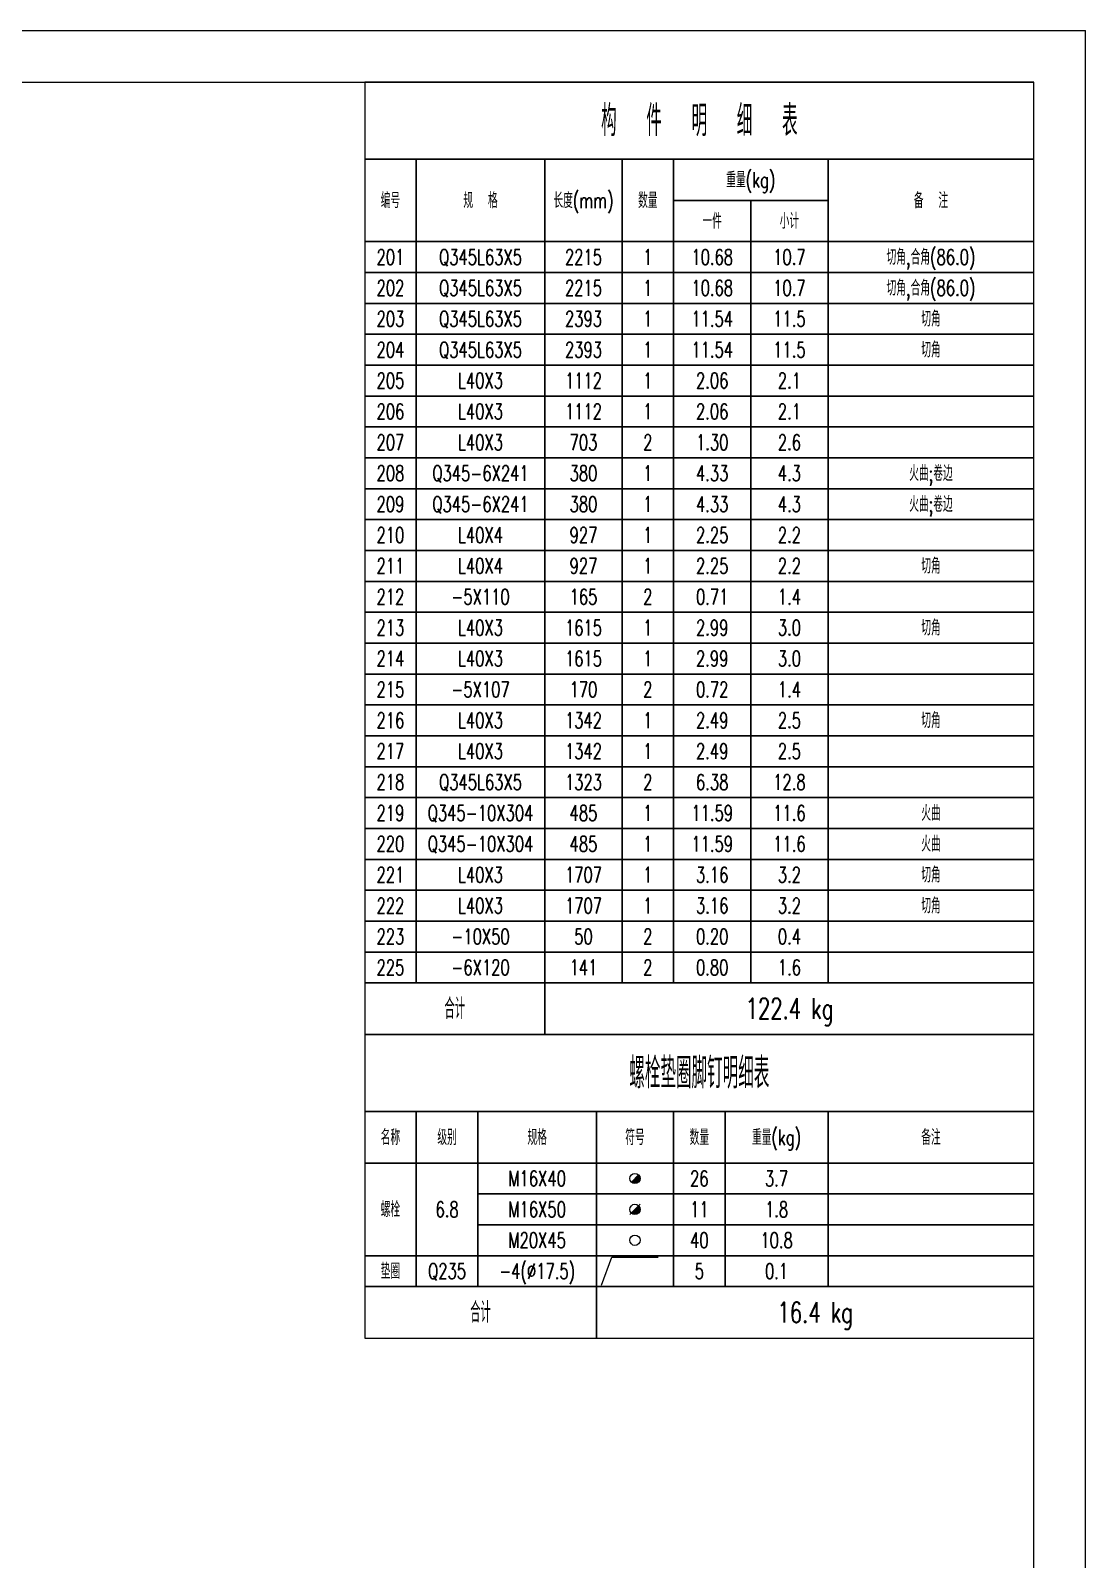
# Model space of a CAD drawing. Extents: x -62666 to 126696, y -48828 to 60042.
# Drawn here: x -49945 to -45846, y 29942 to 35882 of the extents above; entities that cross this region are included whole.
import ezdxf
from ezdxf.enums import TextEntityAlignment as Align

# ---------------------------------------------------------------- set-up
doc = ezdxf.new("R2010")
doc.units = 0
doc.header["$MEASUREMENT"] = 0
doc.layers.get('0').update_dxf_attribs({"linetype": 'CONTINUOUS', "lineweight": 25})
doc.styles.get("Standard").update_dxf_attribs({"font": 'simplex.shx', "width": 0.7, "height": 3, "bigfont": 'gbhzfs.shx'})

# ---------------------------------------------------------------- blocks, each defined once
blk = doc.blocks.new('M16X40S')
at = {"color": 3, "linetype": 'Continuous', "lineweight": 13}
blk.add_line((-0.707, -0.707), (0.707, 0.707), dxfattribs=at)
blk.add_circle((0, 0), 1, dxfattribs=at)
for radius in [0.9, 0.8, 0.7, 0.6, 0.5, 0.4, 0.3, 0.2, 0.1]:
    blk.add_arc((0, 0), radius, 225, 45, dxfattribs=at)
blk = doc.blocks.new('M16X50S')
at = {"color": 3, "linetype": 'Continuous', "lineweight": 13}
blk.add_line((-1, -1), (1, 1), dxfattribs=at)
blk.add_circle((0, 0), 1, dxfattribs=at)
for radius in [0.9, 0.8, 0.7, 0.6, 0.5, 0.4, 0.3, 0.2, 0.1]:
    blk.add_arc((0, 0), radius, 225, 45, dxfattribs=at)
blk = doc.blocks.new('M20X45S')
at = {"color": 3, "linetype": 'Continuous', "lineweight": 13}
blk.add_circle((0, 0), 1, dxfattribs=at)
blk = doc.blocks.new('WasherML')
at = {"color": 3, "linetype": 'Continuous', "lineweight": 13}
for p, q in [((-6.5, -2.7), (-4.5, 2.7)), ((-4.5, 2.7), (4.5, 2.7))]:
    blk.add_line(p, q, dxfattribs=at)

msp = doc.modelspace()

# ---------------------------------------------------------------- linework, layer by layer
at = {"color": 7, "linetype": 'Continuous', "lineweight": 18}
for p, q in [((-62666.47025, 35881.84325), (-45846.47025, 35881.84325)), ((-45846.47025, 24001.84325), (-45846.47025, 35881.84325)), ((-62166.47025, 35681.84325), (-46046.47025, 35681.84325)), ((-46046.47025, 24201.84325), (-46046.47025, 35681.84325))]:
    msp.add_line(p, q, dxfattribs=at)
at = {"color": 3, "linetype": 'Continuous', "lineweight": 13}
for points in [[(-48646.47025, 35681.84325), (-48646.47025, 35381.84325), (-46046.47025, 35381.84325), (-46046.47025, 35681.84325)], [(-48646.47025, 35381.84325), (-48646.47025, 35061.84325), (-48446.47025, 35061.84325), (-48446.47025, 35381.84325)], [(-48446.47025, 35381.84325), (-48446.47025, 35061.84325), (-47946.47025, 35061.84325), (-47946.47025, 35381.84325)], [(-47946.47025, 35381.84325), (-47946.47025, 35061.84325), (-47646.47025, 35061.84325), (-47646.47025, 35381.84325)], [(-47646.47025, 35381.84325), (-47646.47025, 35061.84325), (-47446.47025, 35061.84325), (-47446.47025, 35381.84325)], [(-47446.47025, 35381.84325), (-47446.47025, 35221.84325), (-46846.47025, 35221.84325), (-46846.47025, 35381.84325)], [(-46846.47025, 35381.84325), (-46846.47025, 35061.84325), (-46046.47025, 35061.84325), (-46046.47025, 35381.84325)], [(-47446.47025, 35221.84325), (-47446.47025, 35061.84325), (-47146.47025, 35061.84325), (-47146.47025, 35221.84325)], [(-47146.47025, 35221.84325), (-47146.47025, 35061.84325), (-46846.47025, 35061.84325), (-46846.47025, 35221.84325)], [(-48646.47025, 35061.84325), (-48646.47025, 34941.84325), (-48446.47025, 34941.84325), (-48446.47025, 35061.84325)], [(-48446.47025, 35061.84325), (-48446.47025, 34941.84325), (-47946.47025, 34941.84325), (-47946.47025, 35061.84325)], [(-47946.47025, 35061.84325), (-47946.47025, 34941.84325), (-47646.47025, 34941.84325), (-47646.47025, 35061.84325)], [(-47646.47025, 35061.84325), (-47646.47025, 34941.84325), (-47446.47025, 34941.84325), (-47446.47025, 35061.84325)], [(-47446.47025, 35061.84325), (-47446.47025, 34941.84325), (-47146.47025, 34941.84325), (-47146.47025, 35061.84325)], [(-47146.47025, 35061.84325), (-47146.47025, 34941.84325), (-46846.47025, 34941.84325), (-46846.47025, 35061.84325)], [(-46846.47025, 35061.84325), (-46846.47025, 34941.84325), (-46046.47025, 34941.84325), (-46046.47025, 35061.84325)], [(-48646.47025, 34941.84325), (-48646.47025, 34821.84325), (-48446.47025, 34821.84325), (-48446.47025, 34941.84325)], [(-48446.47025, 34941.84325), (-48446.47025, 34821.84325), (-47946.47025, 34821.84325), (-47946.47025, 34941.84325)], [(-47946.47025, 34941.84325), (-47946.47025, 34821.84325), (-47646.47025, 34821.84325), (-47646.47025, 34941.84325)], [(-47646.47025, 34941.84325), (-47646.47025, 34821.84325), (-47446.47025, 34821.84325), (-47446.47025, 34941.84325)], [(-47446.47025, 34941.84325), (-47446.47025, 34821.84325), (-47146.47025, 34821.84325), (-47146.47025, 34941.84325)], [(-47146.47025, 34941.84325), (-47146.47025, 34821.84325), (-46846.47025, 34821.84325), (-46846.47025, 34941.84325)], [(-46846.47025, 34941.84325), (-46846.47025, 34821.84325), (-46046.47025, 34821.84325), (-46046.47025, 34941.84325)], [(-48646.47025, 34821.84325), (-48646.47025, 34701.84325), (-48446.47025, 34701.84325), (-48446.47025, 34821.84325)], [(-48446.47025, 34821.84325), (-48446.47025, 34701.84325), (-47946.47025, 34701.84325), (-47946.47025, 34821.84325)], [(-47946.47025, 34821.84325), (-47946.47025, 34701.84325), (-47646.47025, 34701.84325), (-47646.47025, 34821.84325)], [(-47646.47025, 34821.84325), (-47646.47025, 34701.84325), (-47446.47025, 34701.84325), (-47446.47025, 34821.84325)], [(-47446.47025, 34821.84325), (-47446.47025, 34701.84325), (-47146.47025, 34701.84325), (-47146.47025, 34821.84325)], [(-47146.47025, 34821.84325), (-47146.47025, 34701.84325), (-46846.47025, 34701.84325), (-46846.47025, 34821.84325)], [(-46846.47025, 34821.84325), (-46846.47025, 34701.84325), (-46046.47025, 34701.84325), (-46046.47025, 34821.84325)], [(-48646.47025, 34701.84325), (-48646.47025, 34581.84325), (-48446.47025, 34581.84325), (-48446.47025, 34701.84325)], [(-48446.47025, 34701.84325), (-48446.47025, 34581.84325), (-47946.47025, 34581.84325), (-47946.47025, 34701.84325)], [(-47946.47025, 34701.84325), (-47946.47025, 34581.84325), (-47646.47025, 34581.84325), (-47646.47025, 34701.84325)], [(-47646.47025, 34701.84325), (-47646.47025, 34581.84325), (-47446.47025, 34581.84325), (-47446.47025, 34701.84325)], [(-47446.47025, 34701.84325), (-47446.47025, 34581.84325), (-47146.47025, 34581.84325), (-47146.47025, 34701.84325)], [(-47146.47025, 34701.84325), (-47146.47025, 34581.84325), (-46846.47025, 34581.84325), (-46846.47025, 34701.84325)], [(-46846.47025, 34701.84325), (-46846.47025, 34581.84325), (-46046.47025, 34581.84325), (-46046.47025, 34701.84325)], [(-48646.47025, 34581.84325), (-48646.47025, 34461.84325), (-48446.47025, 34461.84325), (-48446.47025, 34581.84325)], [(-48446.47025, 34581.84325), (-48446.47025, 34461.84325), (-47946.47025, 34461.84325), (-47946.47025, 34581.84325)], [(-47946.47025, 34581.84325), (-47946.47025, 34461.84325), (-47646.47025, 34461.84325), (-47646.47025, 34581.84325)], [(-47646.47025, 34581.84325), (-47646.47025, 34461.84325), (-47446.47025, 34461.84325), (-47446.47025, 34581.84325)], [(-47446.47025, 34581.84325), (-47446.47025, 34461.84325), (-47146.47025, 34461.84325), (-47146.47025, 34581.84325)], [(-47146.47025, 34581.84325), (-47146.47025, 34461.84325), (-46846.47025, 34461.84325), (-46846.47025, 34581.84325)], [(-46846.47025, 34581.84325), (-46846.47025, 34461.84325), (-46046.47025, 34461.84325), (-46046.47025, 34581.84325)], [(-48646.47025, 34461.84325), (-48646.47025, 34341.84325), (-48446.47025, 34341.84325), (-48446.47025, 34461.84325)], [(-48446.47025, 34461.84325), (-48446.47025, 34341.84325), (-47946.47025, 34341.84325), (-47946.47025, 34461.84325)], [(-47946.47025, 34461.84325), (-47946.47025, 34341.84325), (-47646.47025, 34341.84325), (-47646.47025, 34461.84325)], [(-47646.47025, 34461.84325), (-47646.47025, 34341.84325), (-47446.47025, 34341.84325), (-47446.47025, 34461.84325)], [(-47446.47025, 34461.84325), (-47446.47025, 34341.84325), (-47146.47025, 34341.84325), (-47146.47025, 34461.84325)], [(-47146.47025, 34461.84325), (-47146.47025, 34341.84325), (-46846.47025, 34341.84325), (-46846.47025, 34461.84325)], [(-46846.47025, 34461.84325), (-46846.47025, 34341.84325), (-46046.47025, 34341.84325), (-46046.47025, 34461.84325)], [(-48646.47025, 34341.84325), (-48646.47025, 34221.84325), (-48446.47025, 34221.84325), (-48446.47025, 34341.84325)], [(-48446.47025, 34341.84325), (-48446.47025, 34221.84325), (-47946.47025, 34221.84325), (-47946.47025, 34341.84325)], [(-47946.47025, 34341.84325), (-47946.47025, 34221.84325), (-47646.47025, 34221.84325), (-47646.47025, 34341.84325)], [(-47646.47025, 34341.84325), (-47646.47025, 34221.84325), (-47446.47025, 34221.84325), (-47446.47025, 34341.84325)], [(-47446.47025, 34341.84325), (-47446.47025, 34221.84325), (-47146.47025, 34221.84325), (-47146.47025, 34341.84325)], [(-47146.47025, 34341.84325), (-47146.47025, 34221.84325), (-46846.47025, 34221.84325), (-46846.47025, 34341.84325)], [(-46846.47025, 34341.84325), (-46846.47025, 34221.84325), (-46046.47025, 34221.84325), (-46046.47025, 34341.84325)], [(-48646.47025, 34221.84325), (-48646.47025, 34101.84325), (-48446.47025, 34101.84325), (-48446.47025, 34221.84325)], [(-48446.47025, 34221.84325), (-48446.47025, 34101.84325), (-47946.47025, 34101.84325), (-47946.47025, 34221.84325)], [(-47946.47025, 34221.84325), (-47946.47025, 34101.84325), (-47646.47025, 34101.84325), (-47646.47025, 34221.84325)], [(-47646.47025, 34221.84325), (-47646.47025, 34101.84325), (-47446.47025, 34101.84325), (-47446.47025, 34221.84325)], [(-47446.47025, 34221.84325), (-47446.47025, 34101.84325), (-47146.47025, 34101.84325), (-47146.47025, 34221.84325)], [(-47146.47025, 34221.84325), (-47146.47025, 34101.84325), (-46846.47025, 34101.84325), (-46846.47025, 34221.84325)], [(-46846.47025, 34221.84325), (-46846.47025, 34101.84325), (-46046.47025, 34101.84325), (-46046.47025, 34221.84325)], [(-48646.47025, 34101.84325), (-48646.47025, 33981.84325), (-48446.47025, 33981.84325), (-48446.47025, 34101.84325)], [(-48446.47025, 34101.84325), (-48446.47025, 33981.84325), (-47946.47025, 33981.84325), (-47946.47025, 34101.84325)], [(-47946.47025, 34101.84325), (-47946.47025, 33981.84325), (-47646.47025, 33981.84325), (-47646.47025, 34101.84325)], [(-47646.47025, 34101.84325), (-47646.47025, 33981.84325), (-47446.47025, 33981.84325), (-47446.47025, 34101.84325)], [(-47446.47025, 34101.84325), (-47446.47025, 33981.84325), (-47146.47025, 33981.84325), (-47146.47025, 34101.84325)], [(-47146.47025, 34101.84325), (-47146.47025, 33981.84325), (-46846.47025, 33981.84325), (-46846.47025, 34101.84325)], [(-46846.47025, 34101.84325), (-46846.47025, 33981.84325), (-46046.47025, 33981.84325), (-46046.47025, 34101.84325)], [(-48646.47025, 33981.84325), (-48646.47025, 33861.84325), (-48446.47025, 33861.84325), (-48446.47025, 33981.84325)], [(-48446.47025, 33981.84325), (-48446.47025, 33861.84325), (-47946.47025, 33861.84325), (-47946.47025, 33981.84325)], [(-47946.47025, 33981.84325), (-47946.47025, 33861.84325), (-47646.47025, 33861.84325), (-47646.47025, 33981.84325)], [(-47646.47025, 33981.84325), (-47646.47025, 33861.84325), (-47446.47025, 33861.84325), (-47446.47025, 33981.84325)], [(-47446.47025, 33981.84325), (-47446.47025, 33861.84325), (-47146.47025, 33861.84325), (-47146.47025, 33981.84325)], [(-47146.47025, 33981.84325), (-47146.47025, 33861.84325), (-46846.47025, 33861.84325), (-46846.47025, 33981.84325)], [(-46846.47025, 33981.84325), (-46846.47025, 33861.84325), (-46046.47025, 33861.84325), (-46046.47025, 33981.84325)], [(-48646.47025, 33861.84325), (-48646.47025, 33741.84325), (-48446.47025, 33741.84325), (-48446.47025, 33861.84325)], [(-48446.47025, 33861.84325), (-48446.47025, 33741.84325), (-47946.47025, 33741.84325), (-47946.47025, 33861.84325)], [(-47946.47025, 33861.84325), (-47946.47025, 33741.84325), (-47646.47025, 33741.84325), (-47646.47025, 33861.84325)], [(-47646.47025, 33861.84325), (-47646.47025, 33741.84325), (-47446.47025, 33741.84325), (-47446.47025, 33861.84325)], [(-47446.47025, 33861.84325), (-47446.47025, 33741.84325), (-47146.47025, 33741.84325), (-47146.47025, 33861.84325)], [(-47146.47025, 33861.84325), (-47146.47025, 33741.84325), (-46846.47025, 33741.84325), (-46846.47025, 33861.84325)], [(-46846.47025, 33861.84325), (-46846.47025, 33741.84325), (-46046.47025, 33741.84325), (-46046.47025, 33861.84325)], [(-48646.47025, 33741.84325), (-48646.47025, 33621.84325), (-48446.47025, 33621.84325), (-48446.47025, 33741.84325)], [(-48446.47025, 33741.84325), (-48446.47025, 33621.84325), (-47946.47025, 33621.84325), (-47946.47025, 33741.84325)], [(-47946.47025, 33741.84325), (-47946.47025, 33621.84325), (-47646.47025, 33621.84325), (-47646.47025, 33741.84325)], [(-47646.47025, 33741.84325), (-47646.47025, 33621.84325), (-47446.47025, 33621.84325), (-47446.47025, 33741.84325)], [(-47446.47025, 33741.84325), (-47446.47025, 33621.84325), (-47146.47025, 33621.84325), (-47146.47025, 33741.84325)], [(-47146.47025, 33741.84325), (-47146.47025, 33621.84325), (-46846.47025, 33621.84325), (-46846.47025, 33741.84325)], [(-46846.47025, 33741.84325), (-46846.47025, 33621.84325), (-46046.47025, 33621.84325), (-46046.47025, 33741.84325)], [(-48646.47025, 33621.84325), (-48646.47025, 33501.84325), (-48446.47025, 33501.84325), (-48446.47025, 33621.84325)], [(-48446.47025, 33621.84325), (-48446.47025, 33501.84325), (-47946.47025, 33501.84325), (-47946.47025, 33621.84325)], [(-47946.47025, 33621.84325), (-47946.47025, 33501.84325), (-47646.47025, 33501.84325), (-47646.47025, 33621.84325)], [(-47646.47025, 33621.84325), (-47646.47025, 33501.84325), (-47446.47025, 33501.84325), (-47446.47025, 33621.84325)], [(-47446.47025, 33621.84325), (-47446.47025, 33501.84325), (-47146.47025, 33501.84325), (-47146.47025, 33621.84325)], [(-47146.47025, 33621.84325), (-47146.47025, 33501.84325), (-46846.47025, 33501.84325), (-46846.47025, 33621.84325)], [(-46846.47025, 33621.84325), (-46846.47025, 33501.84325), (-46046.47025, 33501.84325), (-46046.47025, 33621.84325)], [(-48646.47025, 33501.84325), (-48646.47025, 33381.84325), (-48446.47025, 33381.84325), (-48446.47025, 33501.84325)], [(-48446.47025, 33501.84325), (-48446.47025, 33381.84325), (-47946.47025, 33381.84325), (-47946.47025, 33501.84325)], [(-47946.47025, 33501.84325), (-47946.47025, 33381.84325), (-47646.47025, 33381.84325), (-47646.47025, 33501.84325)], [(-47646.47025, 33501.84325), (-47646.47025, 33381.84325), (-47446.47025, 33381.84325), (-47446.47025, 33501.84325)], [(-47446.47025, 33501.84325), (-47446.47025, 33381.84325), (-47146.47025, 33381.84325), (-47146.47025, 33501.84325)], [(-47146.47025, 33501.84325), (-47146.47025, 33381.84325), (-46846.47025, 33381.84325), (-46846.47025, 33501.84325)], [(-46846.47025, 33501.84325), (-46846.47025, 33381.84325), (-46046.47025, 33381.84325), (-46046.47025, 33501.84325)], [(-48646.47025, 33381.84325), (-48646.47025, 33261.84325), (-48446.47025, 33261.84325), (-48446.47025, 33381.84325)], [(-48446.47025, 33381.84325), (-48446.47025, 33261.84325), (-47946.47025, 33261.84325), (-47946.47025, 33381.84325)], [(-47946.47025, 33381.84325), (-47946.47025, 33261.84325), (-47646.47025, 33261.84325), (-47646.47025, 33381.84325)], [(-47646.47025, 33381.84325), (-47646.47025, 33261.84325), (-47446.47025, 33261.84325), (-47446.47025, 33381.84325)], [(-47446.47025, 33381.84325), (-47446.47025, 33261.84325), (-47146.47025, 33261.84325), (-47146.47025, 33381.84325)], [(-47146.47025, 33381.84325), (-47146.47025, 33261.84325), (-46846.47025, 33261.84325), (-46846.47025, 33381.84325)], [(-46846.47025, 33381.84325), (-46846.47025, 33261.84325), (-46046.47025, 33261.84325), (-46046.47025, 33381.84325)], [(-48646.47025, 33261.84325), (-48646.47025, 33141.84325), (-48446.47025, 33141.84325), (-48446.47025, 33261.84325)], [(-48446.47025, 33261.84325), (-48446.47025, 33141.84325), (-47946.47025, 33141.84325), (-47946.47025, 33261.84325)], [(-47946.47025, 33261.84325), (-47946.47025, 33141.84325), (-47646.47025, 33141.84325), (-47646.47025, 33261.84325)], [(-47646.47025, 33261.84325), (-47646.47025, 33141.84325), (-47446.47025, 33141.84325), (-47446.47025, 33261.84325)], [(-47446.47025, 33261.84325), (-47446.47025, 33141.84325), (-47146.47025, 33141.84325), (-47146.47025, 33261.84325)], [(-47146.47025, 33261.84325), (-47146.47025, 33141.84325), (-46846.47025, 33141.84325), (-46846.47025, 33261.84325)], [(-46846.47025, 33261.84325), (-46846.47025, 33141.84325), (-46046.47025, 33141.84325), (-46046.47025, 33261.84325)], [(-48646.47025, 33141.84325), (-48646.47025, 33021.84325), (-48446.47025, 33021.84325), (-48446.47025, 33141.84325)], [(-48446.47025, 33141.84325), (-48446.47025, 33021.84325), (-47946.47025, 33021.84325), (-47946.47025, 33141.84325)], [(-47946.47025, 33141.84325), (-47946.47025, 33021.84325), (-47646.47025, 33021.84325), (-47646.47025, 33141.84325)], [(-47646.47025, 33141.84325), (-47646.47025, 33021.84325), (-47446.47025, 33021.84325), (-47446.47025, 33141.84325)], [(-47446.47025, 33141.84325), (-47446.47025, 33021.84325), (-47146.47025, 33021.84325), (-47146.47025, 33141.84325)], [(-47146.47025, 33141.84325), (-47146.47025, 33021.84325), (-46846.47025, 33021.84325), (-46846.47025, 33141.84325)], [(-46846.47025, 33141.84325), (-46846.47025, 33021.84325), (-46046.47025, 33021.84325), (-46046.47025, 33141.84325)], [(-48646.47025, 33021.84325), (-48646.47025, 32901.84325), (-48446.47025, 32901.84325), (-48446.47025, 33021.84325)], [(-48446.47025, 33021.84325), (-48446.47025, 32901.84325), (-47946.47025, 32901.84325), (-47946.47025, 33021.84325)], [(-47946.47025, 33021.84325), (-47946.47025, 32901.84325), (-47646.47025, 32901.84325), (-47646.47025, 33021.84325)], [(-47646.47025, 33021.84325), (-47646.47025, 32901.84325), (-47446.47025, 32901.84325), (-47446.47025, 33021.84325)], [(-47446.47025, 33021.84325), (-47446.47025, 32901.84325), (-47146.47025, 32901.84325), (-47146.47025, 33021.84325)], [(-47146.47025, 33021.84325), (-47146.47025, 32901.84325), (-46846.47025, 32901.84325), (-46846.47025, 33021.84325)], [(-46846.47025, 33021.84325), (-46846.47025, 32901.84325), (-46046.47025, 32901.84325), (-46046.47025, 33021.84325)], [(-48646.47025, 32901.84325), (-48646.47025, 32781.84325), (-48446.47025, 32781.84325), (-48446.47025, 32901.84325)], [(-48446.47025, 32901.84325), (-48446.47025, 32781.84325), (-47946.47025, 32781.84325), (-47946.47025, 32901.84325)], [(-47946.47025, 32901.84325), (-47946.47025, 32781.84325), (-47646.47025, 32781.84325), (-47646.47025, 32901.84325)], [(-47646.47025, 32901.84325), (-47646.47025, 32781.84325), (-47446.47025, 32781.84325), (-47446.47025, 32901.84325)], [(-47446.47025, 32901.84325), (-47446.47025, 32781.84325), (-47146.47025, 32781.84325), (-47146.47025, 32901.84325)], [(-47146.47025, 32901.84325), (-47146.47025, 32781.84325), (-46846.47025, 32781.84325), (-46846.47025, 32901.84325)], [(-46846.47025, 32901.84325), (-46846.47025, 32781.84325), (-46046.47025, 32781.84325), (-46046.47025, 32901.84325)], [(-48646.47025, 32781.84325), (-48646.47025, 32661.84325), (-48446.47025, 32661.84325), (-48446.47025, 32781.84325)], [(-48446.47025, 32781.84325), (-48446.47025, 32661.84325), (-47946.47025, 32661.84325), (-47946.47025, 32781.84325)], [(-47946.47025, 32781.84325), (-47946.47025, 32661.84325), (-47646.47025, 32661.84325), (-47646.47025, 32781.84325)], [(-47646.47025, 32781.84325), (-47646.47025, 32661.84325), (-47446.47025, 32661.84325), (-47446.47025, 32781.84325)], [(-47446.47025, 32781.84325), (-47446.47025, 32661.84325), (-47146.47025, 32661.84325), (-47146.47025, 32781.84325)], [(-47146.47025, 32781.84325), (-47146.47025, 32661.84325), (-46846.47025, 32661.84325), (-46846.47025, 32781.84325)], [(-46846.47025, 32781.84325), (-46846.47025, 32661.84325), (-46046.47025, 32661.84325), (-46046.47025, 32781.84325)], [(-48646.47025, 32661.84325), (-48646.47025, 32541.84325), (-48446.47025, 32541.84325), (-48446.47025, 32661.84325)], [(-48446.47025, 32661.84325), (-48446.47025, 32541.84325), (-47946.47025, 32541.84325), (-47946.47025, 32661.84325)], [(-47946.47025, 32661.84325), (-47946.47025, 32541.84325), (-47646.47025, 32541.84325), (-47646.47025, 32661.84325)], [(-47646.47025, 32661.84325), (-47646.47025, 32541.84325), (-47446.47025, 32541.84325), (-47446.47025, 32661.84325)], [(-47446.47025, 32661.84325), (-47446.47025, 32541.84325), (-47146.47025, 32541.84325), (-47146.47025, 32661.84325)], [(-47146.47025, 32661.84325), (-47146.47025, 32541.84325), (-46846.47025, 32541.84325), (-46846.47025, 32661.84325)], [(-46846.47025, 32661.84325), (-46846.47025, 32541.84325), (-46046.47025, 32541.84325), (-46046.47025, 32661.84325)], [(-48646.47025, 32541.84325), (-48646.47025, 32421.84325), (-48446.47025, 32421.84325), (-48446.47025, 32541.84325)], [(-48446.47025, 32541.84325), (-48446.47025, 32421.84325), (-47946.47025, 32421.84325), (-47946.47025, 32541.84325)], [(-47946.47025, 32541.84325), (-47946.47025, 32421.84325), (-47646.47025, 32421.84325), (-47646.47025, 32541.84325)], [(-47646.47025, 32541.84325), (-47646.47025, 32421.84325), (-47446.47025, 32421.84325), (-47446.47025, 32541.84325)], [(-47446.47025, 32541.84325), (-47446.47025, 32421.84325), (-47146.47025, 32421.84325), (-47146.47025, 32541.84325)], [(-47146.47025, 32541.84325), (-47146.47025, 32421.84325), (-46846.47025, 32421.84325), (-46846.47025, 32541.84325)], [(-46846.47025, 32541.84325), (-46846.47025, 32421.84325), (-46046.47025, 32421.84325), (-46046.47025, 32541.84325)], [(-48646.47025, 32421.84325), (-48646.47025, 32301.84325), (-48446.47025, 32301.84325), (-48446.47025, 32421.84325)], [(-48446.47025, 32421.84325), (-48446.47025, 32301.84325), (-47946.47025, 32301.84325), (-47946.47025, 32421.84325)], [(-47946.47025, 32421.84325), (-47946.47025, 32301.84325), (-47646.47025, 32301.84325), (-47646.47025, 32421.84325)], [(-47646.47025, 32421.84325), (-47646.47025, 32301.84325), (-47446.47025, 32301.84325), (-47446.47025, 32421.84325)], [(-47446.47025, 32421.84325), (-47446.47025, 32301.84325), (-47146.47025, 32301.84325), (-47146.47025, 32421.84325)], [(-47146.47025, 32421.84325), (-47146.47025, 32301.84325), (-46846.47025, 32301.84325), (-46846.47025, 32421.84325)], [(-46846.47025, 32421.84325), (-46846.47025, 32301.84325), (-46046.47025, 32301.84325), (-46046.47025, 32421.84325)], [(-48646.47025, 32301.84325), (-48646.47025, 32181.84325), (-48446.47025, 32181.84325), (-48446.47025, 32301.84325)], [(-48446.47025, 32301.84325), (-48446.47025, 32181.84325), (-47946.47025, 32181.84325), (-47946.47025, 32301.84325)], [(-47946.47025, 32301.84325), (-47946.47025, 32181.84325), (-47646.47025, 32181.84325), (-47646.47025, 32301.84325)], [(-47646.47025, 32301.84325), (-47646.47025, 32181.84325), (-47446.47025, 32181.84325), (-47446.47025, 32301.84325)], [(-47446.47025, 32301.84325), (-47446.47025, 32181.84325), (-47146.47025, 32181.84325), (-47146.47025, 32301.84325)], [(-47146.47025, 32301.84325), (-47146.47025, 32181.84325), (-46846.47025, 32181.84325), (-46846.47025, 32301.84325)], [(-46846.47025, 32301.84325), (-46846.47025, 32181.84325), (-46046.47025, 32181.84325), (-46046.47025, 32301.84325)], [(-48646.47025, 32181.84325), (-48646.47025, 31981.84325), (-47946.47025, 31981.84325), (-47946.47025, 32181.84325)], [(-47946.47025, 32181.84325), (-47946.47025, 31981.84325), (-46046.47025, 31981.84325), (-46046.47025, 32181.84325)], [(-48646.47025, 31981.84325), (-48646.47025, 31681.84325), (-46046.47025, 31681.84325), (-46046.47025, 31981.84325)], [(-48646.47025, 31681.84325), (-48646.47025, 31481.84325), (-48446.47025, 31481.84325), (-48446.47025, 31681.84325)], [(-48446.47025, 31681.84325), (-48446.47025, 31481.84325), (-48206.47025, 31481.84325), (-48206.47025, 31681.84325)], [(-48206.47025, 31681.84325), (-48206.47025, 31481.84325), (-47746.47025, 31481.84325), (-47746.47025, 31681.84325)], [(-47746.47025, 31681.84325), (-47746.47025, 31481.84325), (-47446.47025, 31481.84325), (-47446.47025, 31681.84325)], [(-47446.47025, 31681.84325), (-47446.47025, 31481.84325), (-47246.47025, 31481.84325), (-47246.47025, 31681.84325)], [(-47246.47025, 31681.84325), (-47246.47025, 31481.84325), (-46846.47025, 31481.84325), (-46846.47025, 31681.84325)], [(-46846.47025, 31681.84325), (-46846.47025, 31481.84325), (-46046.47025, 31481.84325), (-46046.47025, 31681.84325)], [(-48646.47025, 31481.84325), (-48646.47025, 31121.84325), (-48446.47025, 31121.84325), (-48446.47025, 31481.84325)], [(-48446.47025, 31481.84325), (-48446.47025, 31121.84325), (-48206.47025, 31121.84325), (-48206.47025, 31481.84325)], [(-48206.47025, 31481.84325), (-48206.47025, 31361.84325), (-47746.47025, 31361.84325), (-47746.47025, 31481.84325)], [(-47746.47025, 31481.84325), (-47746.47025, 31361.84325), (-47446.47025, 31361.84325), (-47446.47025, 31481.84325)], [(-47446.47025, 31481.84325), (-47446.47025, 31361.84325), (-47246.47025, 31361.84325), (-47246.47025, 31481.84325)], [(-47246.47025, 31481.84325), (-47246.47025, 31361.84325), (-46846.47025, 31361.84325), (-46846.47025, 31481.84325)], [(-46846.47025, 31481.84325), (-46846.47025, 31361.84325), (-46046.47025, 31361.84325), (-46046.47025, 31481.84325)], [(-48206.47025, 31361.84325), (-48206.47025, 31241.84325), (-47746.47025, 31241.84325), (-47746.47025, 31361.84325)], [(-47746.47025, 31361.84325), (-47746.47025, 31241.84325), (-47446.47025, 31241.84325), (-47446.47025, 31361.84325)], [(-47446.47025, 31361.84325), (-47446.47025, 31241.84325), (-47246.47025, 31241.84325), (-47246.47025, 31361.84325)], [(-47246.47025, 31361.84325), (-47246.47025, 31241.84325), (-46846.47025, 31241.84325), (-46846.47025, 31361.84325)], [(-46846.47025, 31361.84325), (-46846.47025, 31241.84325), (-46046.47025, 31241.84325), (-46046.47025, 31361.84325)], [(-48206.47025, 31241.84325), (-48206.47025, 31121.84325), (-47746.47025, 31121.84325), (-47746.47025, 31241.84325)], [(-47746.47025, 31241.84325), (-47746.47025, 31121.84325), (-47446.47025, 31121.84325), (-47446.47025, 31241.84325)], [(-47446.47025, 31241.84325), (-47446.47025, 31121.84325), (-47246.47025, 31121.84325), (-47246.47025, 31241.84325)], [(-47246.47025, 31241.84325), (-47246.47025, 31121.84325), (-46846.47025, 31121.84325), (-46846.47025, 31241.84325)], [(-46846.47025, 31241.84325), (-46846.47025, 31121.84325), (-46046.47025, 31121.84325), (-46046.47025, 31241.84325)], [(-48646.47025, 31121.84325), (-48646.47025, 31001.84325), (-48446.47025, 31001.84325), (-48446.47025, 31121.84325)], [(-48446.47025, 31121.84325), (-48446.47025, 31001.84325), (-48206.47025, 31001.84325), (-48206.47025, 31121.84325)], [(-48206.47025, 31121.84325), (-48206.47025, 31001.84325), (-47746.47025, 31001.84325), (-47746.47025, 31121.84325)], [(-47746.47025, 31121.84325), (-47746.47025, 31001.84325), (-47446.47025, 31001.84325), (-47446.47025, 31121.84325)], [(-47446.47025, 31121.84325), (-47446.47025, 31001.84325), (-47246.47025, 31001.84325), (-47246.47025, 31121.84325)], [(-47246.47025, 31121.84325), (-47246.47025, 31001.84325), (-46846.47025, 31001.84325), (-46846.47025, 31121.84325)], [(-46846.47025, 31121.84325), (-46846.47025, 31001.84325), (-46046.47025, 31001.84325), (-46046.47025, 31121.84325)], [(-48646.47025, 31001.84325), (-48646.47025, 30801.84325), (-47746.47025, 30801.84325), (-47746.47025, 31001.84325)], [(-47746.47025, 31001.84325), (-47746.47025, 30801.84325), (-46046.47025, 30801.84325), (-46046.47025, 31001.84325)]]:
    msp.add_lwpolyline(points, close=True, dxfattribs=at)

# ---------------------------------------------------------------- block references
at = {"color": 3, "linetype": 'Continuous', "lineweight": 13, "xscale": 20, "yscale": 20, "zscale": 20}
for name, p in [('M16X40S', (-47596.47025, 31421.84325)), ('M16X50S', (-47596.47025, 31301.84325)), ('M20X45S', (-47596.47025, 31181.84325)), ('WasherML', (-47596.47025, 31061.84325))]:
    msp.add_blockref(name, p, dxfattribs=at)

# ---------------------------------------------------------------- texts
at = {"color": 3, "linetype": 'Continuous', "lineweight": 13, "width": 0.7}
for s, height, p in [('构  件  明  细  表', 120, (-47346.47025, 35531.84325)), ('重量(kg)', 60, (-47146.47025, 35301.84325)), ('编号', 60, (-48546.47025, 35221.84325)), ('规  格', 60, (-48196.47025, 35221.84325)), ('长度(mm)', 60, (-47796.47025, 35221.84325)), ('数量', 60, (-47546.47025, 35221.84325)), ('备  注', 60, (-46446.47025, 35221.84325)), ('一件', 60, (-47296.47025, 35141.84325)), ('小计', 60, (-46996.47025, 35141.84325)), ('201', 60, (-48546.47025, 35001.84325)), ('Q345L63X5', 60, (-48196.47025, 35001.84325)), ('2215', 60, (-47796.47025, 35001.84325)), ('1', 60, (-47546.47025, 35001.84325)), ('10.68', 60, (-47296.47025, 35001.84325)), ('10.7', 60, (-46996.47025, 35001.84325)), ('切角,合角(86.0)', 60, (-46446.47025, 35001.84325)), ('202', 60, (-48546.47025, 34881.84325)), ('Q345L63X5', 60, (-48196.47025, 34881.84325)), ('2215', 60, (-47796.47025, 34881.84325)), ('1', 60, (-47546.47025, 34881.84325)), ('10.68', 60, (-47296.47025, 34881.84325)), ('10.7', 60, (-46996.47025, 34881.84325)), ('切角,合角(86.0)', 60, (-46446.47025, 34881.84325)), ('203', 60, (-48546.47025, 34761.84325)), ('Q345L63X5', 60, (-48196.47025, 34761.84325)), ('2393', 60, (-47796.47025, 34761.84325)), ('1', 60, (-47546.47025, 34761.84325)), ('11.54', 60, (-47296.47025, 34761.84325)), ('11.5', 60, (-46996.47025, 34761.84325)), ('切角', 60, (-46446.47025, 34761.84325)), ('204', 60, (-48546.47025, 34641.84325)), ('Q345L63X5', 60, (-48196.47025, 34641.84325)), ('2393', 60, (-47796.47025, 34641.84325)), ('1', 60, (-47546.47025, 34641.84325)), ('11.54', 60, (-47296.47025, 34641.84325)), ('11.5', 60, (-46996.47025, 34641.84325)), ('切角', 60, (-46446.47025, 34641.84325)), ('205', 60, (-48546.47025, 34521.84325)), ('L40X3', 60, (-48196.47025, 34521.84325)), ('1112', 60, (-47796.47025, 34521.84325)), ('1', 60, (-47546.47025, 34521.84325)), ('2.06', 60, (-47296.47025, 34521.84325)), ('2.1', 60, (-46996.47025, 34521.84325)), ('206', 60, (-48546.47025, 34401.84325)), ('L40X3', 60, (-48196.47025, 34401.84325)), ('1112', 60, (-47796.47025, 34401.84325)), ('1', 60, (-47546.47025, 34401.84325)), ('2.06', 60, (-47296.47025, 34401.84325)), ('2.1', 60, (-46996.47025, 34401.84325)), ('207', 60, (-48546.47025, 34281.84325)), ('L40X3', 60, (-48196.47025, 34281.84325)), ('703', 60, (-47796.47025, 34281.84325)), ('2', 60, (-47546.47025, 34281.84325)), ('1.30', 60, (-47296.47025, 34281.84325)), ('2.6', 60, (-46996.47025, 34281.84325)), ('208', 60, (-48546.47025, 34161.84325)), ('Q345-6X241', 60, (-48196.47025, 34161.84325)), ('380', 60, (-47796.47025, 34161.84325)), ('1', 60, (-47546.47025, 34161.84325)), ('4.33', 60, (-47296.47025, 34161.84325)), ('4.3', 60, (-46996.47025, 34161.84325)), ('火曲;卷边', 60, (-46446.47025, 34161.84325)), ('209', 60, (-48546.47025, 34041.84325)), ('Q345-6X241', 60, (-48196.47025, 34041.84325)), ('380', 60, (-47796.47025, 34041.84325)), ('1', 60, (-47546.47025, 34041.84325)), ('4.33', 60, (-47296.47025, 34041.84325)), ('4.3', 60, (-46996.47025, 34041.84325)), ('火曲;卷边', 60, (-46446.47025, 34041.84325)), ('210', 60, (-48546.47025, 33921.84325)), ('L40X4', 60, (-48196.47025, 33921.84325)), ('927', 60, (-47796.47025, 33921.84325)), ('1', 60, (-47546.47025, 33921.84325)), ('2.25', 60, (-47296.47025, 33921.84325)), ('2.2', 60, (-46996.47025, 33921.84325)), ('211', 60, (-48546.47025, 33801.84325)), ('L40X4', 60, (-48196.47025, 33801.84325)), ('927', 60, (-47796.47025, 33801.84325)), ('1', 60, (-47546.47025, 33801.84325)), ('2.25', 60, (-47296.47025, 33801.84325)), ('2.2', 60, (-46996.47025, 33801.84325)), ('切角', 60, (-46446.47025, 33801.84325)), ('212', 60, (-48546.47025, 33681.84325)), ('-5X110', 60, (-48196.47025, 33681.84325)), ('165', 60, (-47796.47025, 33681.84325)), ('2', 60, (-47546.47025, 33681.84325)), ('0.71', 60, (-47296.47025, 33681.84325)), ('1.4', 60, (-46996.47025, 33681.84325)), ('213', 60, (-48546.47025, 33561.84325)), ('L40X3', 60, (-48196.47025, 33561.84325)), ('1615', 60, (-47796.47025, 33561.84325)), ('1', 60, (-47546.47025, 33561.84325)), ('2.99', 60, (-47296.47025, 33561.84325)), ('3.0', 60, (-46996.47025, 33561.84325)), ('切角', 60, (-46446.47025, 33561.84325)), ('214', 60, (-48546.47025, 33441.84325)), ('L40X3', 60, (-48196.47025, 33441.84325)), ('1615', 60, (-47796.47025, 33441.84325)), ('1', 60, (-47546.47025, 33441.84325)), ('2.99', 60, (-47296.47025, 33441.84325)), ('3.0', 60, (-46996.47025, 33441.84325)), ('215', 60, (-48546.47025, 33321.84325)), ('-5X107', 60, (-48196.47025, 33321.84325)), ('170', 60, (-47796.47025, 33321.84325)), ('2', 60, (-47546.47025, 33321.84325)), ('0.72', 60, (-47296.47025, 33321.84325)), ('1.4', 60, (-46996.47025, 33321.84325)), ('216', 60, (-48546.47025, 33201.84325)), ('L40X3', 60, (-48196.47025, 33201.84325)), ('1342', 60, (-47796.47025, 33201.84325)), ('1', 60, (-47546.47025, 33201.84325)), ('2.49', 60, (-47296.47025, 33201.84325)), ('2.5', 60, (-46996.47025, 33201.84325)), ('切角', 60, (-46446.47025, 33201.84325)), ('217', 60, (-48546.47025, 33081.84325)), ('L40X3', 60, (-48196.47025, 33081.84325)), ('1342', 60, (-47796.47025, 33081.84325)), ('1', 60, (-47546.47025, 33081.84325)), ('2.49', 60, (-47296.47025, 33081.84325)), ('2.5', 60, (-46996.47025, 33081.84325)), ('218', 60, (-48546.47025, 32961.84325)), ('Q345L63X5', 60, (-48196.47025, 32961.84325)), ('1323', 60, (-47796.47025, 32961.84325)), ('2', 60, (-47546.47025, 32961.84325)), ('6.38', 60, (-47296.47025, 32961.84325)), ('12.8', 60, (-46996.47025, 32961.84325)), ('219', 60, (-48546.47025, 32841.84325)), ('Q345-10X304', 60, (-48196.47025, 32841.84325)), ('485', 60, (-47796.47025, 32841.84325)), ('1', 60, (-47546.47025, 32841.84325)), ('11.59', 60, (-47296.47025, 32841.84325)), ('11.6', 60, (-46996.47025, 32841.84325)), ('火曲', 60, (-46446.47025, 32841.84325)), ('220', 60, (-48546.47025, 32721.84325)), ('Q345-10X304', 60, (-48196.47025, 32721.84325)), ('485', 60, (-47796.47025, 32721.84325)), ('1', 60, (-47546.47025, 32721.84325)), ('11.59', 60, (-47296.47025, 32721.84325)), ('11.6', 60, (-46996.47025, 32721.84325)), ('火曲', 60, (-46446.47025, 32721.84325)), ('221', 60, (-48546.47025, 32601.84325)), ('L40X3', 60, (-48196.47025, 32601.84325)), ('1707', 60, (-47796.47025, 32601.84325)), ('1', 60, (-47546.47025, 32601.84325)), ('3.16', 60, (-47296.47025, 32601.84325)), ('3.2', 60, (-46996.47025, 32601.84325)), ('切角', 60, (-46446.47025, 32601.84325)), ('222', 60, (-48546.47025, 32481.84325)), ('L40X3', 60, (-48196.47025, 32481.84325)), ('1707', 60, (-47796.47025, 32481.84325)), ('1', 60, (-47546.47025, 32481.84325)), ('3.16', 60, (-47296.47025, 32481.84325)), ('3.2', 60, (-46996.47025, 32481.84325)), ('切角', 60, (-46446.47025, 32481.84325)), ('223', 60, (-48546.47025, 32361.84325)), ('-10X50', 60, (-48196.47025, 32361.84325)), ('50', 60, (-47796.47025, 32361.84325)), ('2', 60, (-47546.47025, 32361.84325)), ('0.20', 60, (-47296.47025, 32361.84325)), ('0.4', 60, (-46996.47025, 32361.84325)), ('225', 60, (-48546.47025, 32241.84325)), ('-6X120', 60, (-48196.47025, 32241.84325)), ('141', 60, (-47796.47025, 32241.84325)), ('2', 60, (-47546.47025, 32241.84325)), ('0.80', 60, (-47296.47025, 32241.84325)), ('1.6', 60, (-46996.47025, 32241.84325)), ('合计', 80, (-48296.47025, 32081.84325)), ('122.4 kg', 80, (-46996.47025, 32081.84325)), ('螺栓垫圈脚钉明细表', 120, (-47346.47025, 31831.84325)), ('名称', 60, (-48546.47025, 31581.84325)), ('级别', 60, (-48326.47025, 31581.84325)), ('规格', 60, (-47976.47025, 31581.84325)), ('符号', 60, (-47596.47025, 31581.84325)), ('数量', 60, (-47346.47025, 31581.84325)), ('重量(kg)', 60, (-47046.47025, 31581.84325)), ('备注', 60, (-46446.47025, 31581.84325)), ('M16X40', 60, (-47976.47025, 31421.84325)), ('26', 60, (-47346.47025, 31421.84325)), ('3.7', 60, (-47046.47025, 31421.84325)), ('螺栓', 60, (-48546.47025, 31301.84325)), ('6.8', 60, (-48326.47025, 31301.84325)), ('M16X50', 60, (-47976.47025, 31301.84325)), ('11', 60, (-47346.47025, 31301.84325)), ('1.8', 60, (-47046.47025, 31301.84325)), ('M20X45', 60, (-47976.47025, 31181.84325)), ('40', 60, (-47346.47025, 31181.84325)), ('10.8', 60, (-47046.47025, 31181.84325)), ('垫圈', 60, (-48546.47025, 31061.84325)), ('Q235', 60, (-48326.47025, 31061.84325)), ('-4(%%c17.5)', 60, (-47976.47025, 31061.84325)), ('5', 60, (-47346.47025, 31061.84325)), ('0.1', 60, (-47046.47025, 31061.84325)), ('合计', 80, (-48196.47025, 30901.84325)), ('16.4 kg', 80, (-46896.47025, 30901.84325))]:
    msp.add_text(s, height=height, dxfattribs=at).set_placement(p, align=Align.MIDDLE_CENTER)

doc.saveas('drawing.dxf')
